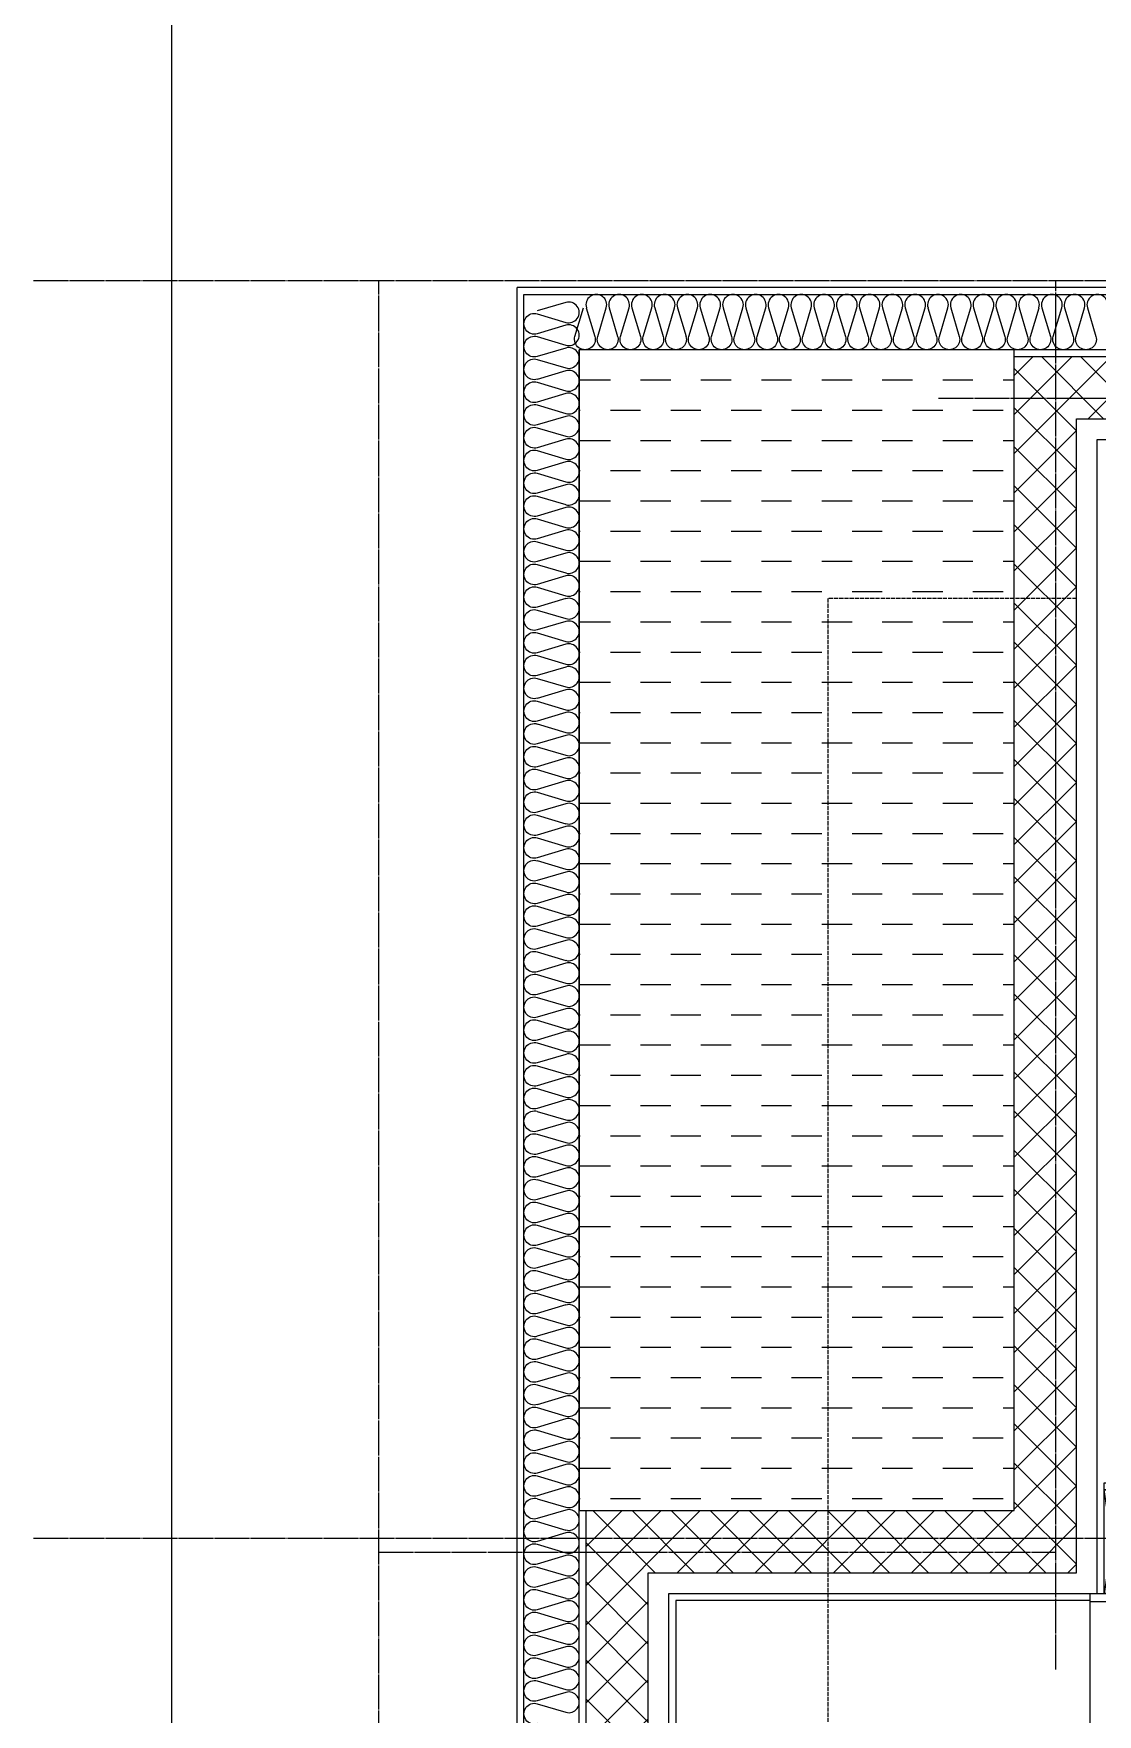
# Model space of a CAD drawing. Header units: millimetres. Extents: x 18456 to 179493, y -203649 to 469211.
# Drawn here: x 141495 to 143035, y -106260 to -103828 of the extents above; entities that cross this region are included whole.
import ezdxf

# ---------------------------------------------------------------- set-up
doc = ezdxf.new("R2010")
doc.units = ezdxf.units.MM
for name, pattern in [('X-평면도(기본형)$0$CEN', [52.5, 50, -1, 0.5, -1]), ('X-평면도(기본형)$0$CENN', [6.3, 4, -1, 0.3, -1]), ('X-평면도(기본형)$0$HID2', [7.5, 6, -1.5])]:
    doc.linetypes.add(name, pattern=pattern)
for name, color, linetype, true_color in [('X-평면도(기본형)$0$40HAT', 9, 'Continuous', 0x808080), ('X-평면도(기본형)$0$CEN', 1, 'X-평면도(기본형)$0$CEN', 0xff0000), ('X-평면도(기본형)$0$DOOR', 4, 'Continuous', 0x00ffff), ('X-평면도(기본형)$0$FIN', 9, 'Continuous', 0x808080), ('X-평면도(기본형)$0$FUR', 6, 'Continuous', 0xff00ff), ('X-평면도(기본형)$0$INS', 9, 'Continuous', 0x808080), ('X-평면도(기본형)$0$INSUL', 9, 'Continuous', 0x808080), ('X-평면도(기본형)$0$UIS', 7, 'X-평면도(기본형)$0$HID2', 0x000000), ('X-평면도(기본형)$0$W1', 2, 'Continuous', 0xffff00), ('X-평면도(기본형)$0$W2', 3, 'Continuous', 0x00ff00), ('X-평면도(기본형)$0$설비OPEN', 9, 'Continuous', 0x808080)]:
    doc.layers.add(name, color=color, linetype=linetype, true_color=true_color)

# ---------------------------------------------------------------- blocks, each defined once
blk = doc.blocks.new('X-평면도(기본형)$0$wd170750')
at = {"layer": 'X-평면도(기본형)$0$DOOR', "color": 1, "true_color": 0xff0000}
for p, q in [((23, 0), (0, 150)), ((23, 150), (0, 0)), ((727, 0), (750, 150)), ((727, 150), (750, 0))]:
    blk.add_line(p, q, dxfattribs=at)
at = {"layer": 'X-평면도(기본형)$0$DOOR', "color": 6, "true_color": 0xff00ff}
blk.add_lwpolyline([(30, 160), (70, 160), (70, 850), (30, 850)], close=True, dxfattribs=at)
at = {"layer": 'X-평면도(기본형)$0$DOOR'}
for points in [[(0, 150), (0, 160), (30, 160), (30, 105), (25, 105), (25, 150)], [(0, 0), (0, 150), (23, 150), (23, 0)], [(750, 150), (750, 160), (720, 160), (720, 105), (725, 105), (725, 150)], [(750, 0), (750, 150), (727, 150), (727, 0)], [(40, 120), (30, 120), (30, 100), (25, 100), (25, 0), (30, 0), (30, 10), (40, 10)], [(710, 120), (720, 120), (720, 100), (725, 100), (725, 0), (720, 0), (720, 10), (710, 10)], [(-20, 0), (40, 0), (40, -12), (-20, -12)], [(710, 0), (770, 0), (770, -12), (710, -12)]]:
    blk.add_lwpolyline(points, close=True, dxfattribs=at)
at = {"layer": 'X-평면도(기본형)$0$DOOR', "color": 8, "true_color": 0x808080}
blk.add_lwpolyline([(30, 160), (720, 160), (720, 120), (30, 120)], close=True, dxfattribs=at)
at = {"layer": 'X-평면도(기본형)$0$DOOR', "color": 1, "linetype": 'X-평면도(기본형)$0$CENN', "true_color": 0xff0000}
blk.add_arc((30, 160), 690, 0, 86.6766, dxfattribs=at)
blk = doc.blocks.new('U232 (X-평면도(기본형)$0$ins-l)')
at = {"layer": 'X-평면도(기본형)$0$INSUL', "color": 8, "true_color": 0x808080}
for p, q in [((5642.7, 24.2), (5627.3, 75.8)), ((5663.3, 75.8), (5647.9, 24.2)), ((5684, 24.2), (5668.5, 75.8)), ((5704.6, 75.8), (5689.1, 24.2)), ((5725.2, 24.2), (5709.7, 75.8)), ((5745.8, 75.8), (5730.3, 24.2)), ((5766.4, 24.2), (5750.9, 75.8)), ((5787, 75.8), (5771.5, 24.2)), ((5807.6, 24.2), (5792.2, 75.8)), ((5828.2, 75.8), (5812.8, 24.2)), ((5848.8, 24.2), (5833.4, 75.8)), ((5869.4, 75.8), (5854, 24.2)), ((5890.1, 24.2), (5874.6, 75.8)), ((5910.7, 75.8), (5895.2, 24.2)), ((5931.3, 24.2), (5915.8, 75.8)), ((5951.9, 75.8), (5936.4, 24.2)), ((5972.5, 24.2), (5957, 75.8)), ((5993.1, 75.8), (5977.6, 24.2)), ((6013.7, 24.2), (5998.3, 75.8)), ((6034.3, 75.8), (6018.9, 24.2)), ((6054.9, 24.2), (6039.5, 75.8)), ((6075.5, 75.8), (6060.1, 24.2)), ((6096.2, 24.2), (6080.7, 75.8)), ((6116.8, 75.8), (6101.3, 24.2)), ((6137.4, 24.2), (6121.9, 75.8)), ((6158, 75.8), (6142.5, 24.2)), ((6178.6, 24.2), (6163.1, 75.8)), ((6199.2, 75.8), (6183.7, 24.2)), ((6219.8, 24.2), (6204.4, 75.8)), ((6240.4, 75.8), (6225, 24.2)), ((6261, 24.2), (6245.6, 75.8)), ((6281.6, 75.8), (6266.2, 24.2)), ((6302.2, 24.2), (6286.8, 75.8)), ((6322.9, 75.8), (6307.4, 24.2)), ((6343.5, 24.2), (6328, 75.8)), ((6364.1, 75.8), (6348.6, 24.2)), ((6384.7, 24.2), (6369.2, 75.8)), ((6405.3, 75.8), (6389.8, 24.2)), ((6425.9, 24.2), (6410.5, 75.8)), ((6446.5, 75.8), (6431.1, 24.2)), ((6467.1, 24.2), (6451.7, 75.8)), ((6487.7, 75.8), (6472.3, 24.2)), ((6508.3, 24.2), (6492.9, 75.8)), ((6529, 75.8), (6513.5, 24.2)), ((6549.6, 24.2), (6534.1, 75.8)), ((6570.2, 75.8), (6554.7, 24.2))]:
    blk.add_line(p, q, dxfattribs=at)
at = {"layer": 'X-평면도(기본형)$0$INSUL', "color": 8, "true_color": 0x808080, "extrusion": (0, 0, -1)}
for centre in [(-5645.3, 81.2), (-5686.5, 81.2), (-5727.8, 81.2), (-5769, 81.2), (-5810.2, 81.2), (-5851.4, 81.2), (-5892.6, 81.2), (-5933.8, 81.2), (-5975.1, 81.2), (-6016.3, 81.2), (-6057.5, 81.2), (-6098.7, 81.2), (-6139.9, 81.2), (-6181.2, 81.2), (-6222.4, 81.2), (-6263.6, 81.2), (-6304.8, 81.2), (-6346, 81.2), (-6387.3, 81.2), (-6428.5, 81.2), (-6469.7, 81.2), (-6510.9, 81.2), (-6552.1, 81.2)]:
    blk.add_arc(centre, 18.8, 343.3008, 196.6992, dxfattribs=at)
at = {"layer": 'X-평면도(기본형)$0$INSUL', "color": 8, "true_color": 0x808080}
for centre in [(5624.7, 18.8), (5665.9, 18.8), (5707.1, 18.8), (5748.4, 18.8), (5789.6, 18.8), (5830.8, 18.8), (5872, 18.8), (5913.2, 18.8), (5954.5, 18.8), (5995.7, 18.8), (6036.9, 18.8), (6078.1, 18.8), (6119.3, 18.8), (6160.6, 18.8), (6201.8, 18.8), (6243, 18.8), (6284.2, 18.8), (6325.4, 18.8), (6366.7, 18.8), (6407.9, 18.8), (6449.1, 18.8), (6490.3, 18.8), (6531.5, 18.8)]:
    blk.add_arc(centre, 18.8, 163.3008, 16.6992, dxfattribs=at)
blk = doc.blocks.new('U233 (X-평면도(기본형)$0$ins-l)')
at = {"layer": 'X-평면도(기본형)$0$INSUL', "color": 8, "true_color": 0x808080}
for p, q in [((1850.5, 24.2), (1835.1, 75.8)), ((1871.1, 75.8), (1855.7, 24.2)), ((1891.7, 24.2), (1876.3, 75.8)), ((1912.4, 75.8), (1896.9, 24.2)), ((1933, 24.2), (1917.5, 75.8)), ((1953.6, 75.8), (1938.1, 24.2)), ((1974.2, 24.2), (1958.7, 75.8)), ((1994.8, 75.8), (1979.3, 24.2)), ((2015.4, 24.2), (1999.9, 75.8)), ((2036, 75.8), (2020.6, 24.2)), ((2056.6, 24.2), (2041.2, 75.8)), ((2077.2, 75.8), (2061.8, 24.2)), ((2097.8, 24.2), (2082.4, 75.8)), ((2118.5, 75.8), (2103, 24.2)), ((2139.1, 24.2), (2123.6, 75.8)), ((2159.7, 75.8), (2144.2, 24.2)), ((2180.3, 24.2), (2164.8, 75.8)), ((2200.9, 75.8), (2185.4, 24.2)), ((2221.5, 24.2), (2206, 75.8)), ((2242.1, 75.8), (2226.7, 24.2)), ((2262.7, 24.2), (2247.3, 75.8)), ((2283.3, 75.8), (2267.9, 24.2)), ((2303.9, 24.2), (2288.5, 75.8)), ((2324.6, 75.8), (2309.1, 24.2)), ((2345.2, 24.2), (2329.7, 75.8)), ((2365.8, 75.8), (2350.3, 24.2)), ((2386.4, 24.2), (2370.9, 75.8)), ((2407, 75.8), (2391.5, 24.2)), ((2427.6, 24.2), (2412.1, 75.8)), ((2448.2, 75.8), (2432.8, 24.2)), ((2468.8, 24.2), (2453.4, 75.8)), ((2489.4, 75.8), (2474, 24.2)), ((2510, 24.2), (2494.6, 75.8)), ((2530.7, 75.8), (2515.2, 24.2)), ((2551.3, 24.2), (2535.8, 75.8)), ((2571.9, 75.8), (2556.4, 24.2)), ((2592.5, 24.2), (2577, 75.8)), ((2613.1, 75.8), (2597.6, 24.2)), ((2633.7, 24.2), (2618.2, 75.8)), ((2654.3, 75.8), (2638.9, 24.2)), ((2674.9, 24.2), (2659.5, 75.8)), ((2695.5, 75.8), (2680.1, 24.2)), ((2716.1, 24.2), (2700.7, 75.8)), ((2736.7, 75.8), (2721.3, 24.2)), ((2757.4, 24.2), (2741.9, 75.8)), ((2778, 75.8), (2762.5, 24.2)), ((2798.6, 24.2), (2783.1, 75.8)), ((2819.2, 75.8), (2803.7, 24.2)), ((2839.8, 24.2), (2824.3, 75.8)), ((2860.4, 75.8), (2845, 24.2)), ((2881, 24.2), (2865.6, 75.8)), ((2901.6, 75.8), (2886.2, 24.2)), ((2922.2, 24.2), (2906.8, 75.8)), ((2942.8, 75.8), (2927.4, 24.2)), ((2963.5, 24.2), (2948, 75.8)), ((2984.1, 75.8), (2968.6, 24.2)), ((3004.7, 24.2), (2989.2, 75.8)), ((3025.3, 75.8), (3009.8, 24.2)), ((3045.9, 24.2), (3030.4, 75.8)), ((3066.5, 75.8), (3051, 24.2)), ((3087.1, 24.2), (3071.7, 75.8)), ((3107.7, 75.8), (3092.3, 24.2)), ((3128.3, 24.2), (3112.9, 75.8)), ((3148.9, 75.8), (3133.5, 24.2)), ((3169.6, 24.2), (3154.1, 75.8)), ((3190.2, 75.8), (3174.7, 24.2)), ((3210.8, 24.2), (3195.3, 75.8)), ((3231.4, 75.8), (3215.9, 24.2)), ((3252, 24.2), (3236.5, 75.8)), ((3272.6, 75.8), (3257.1, 24.2)), ((3293.2, 24.2), (3277.8, 75.8)), ((3313.8, 75.8), (3298.4, 24.2)), ((3334.4, 24.2), (3319, 75.8)), ((3355, 75.8), (3339.6, 24.2)), ((3375.7, 24.2), (3360.2, 75.8)), ((3396.3, 75.8), (3380.8, 24.2)), ((3416.9, 24.2), (3401.4, 75.8)), ((3437.5, 75.8), (3422, 24.2)), ((3458.1, 24.2), (3442.6, 75.8)), ((3478.7, 75.8), (3463.2, 24.2)), ((3499.3, 24.2), (3483.9, 75.8)), ((3519.9, 75.8), (3504.5, 24.2)), ((3540.5, 24.2), (3525.1, 75.8)), ((3561.1, 75.8), (3545.7, 24.2)), ((3581.8, 24.2), (3566.3, 75.8)), ((3602.4, 75.8), (3586.9, 24.2)), ((3623, 24.2), (3607.5, 75.8)), ((3643.6, 75.8), (3628.1, 24.2)), ((3664.2, 24.2), (3648.7, 75.8)), ((3684.8, 75.8), (3669.3, 24.2)), ((3705.4, 24.2), (3690, 75.8)), ((3726, 75.8), (3710.6, 24.2)), ((3746.6, 24.2), (3731.2, 75.8)), ((3767.2, 75.8), (3751.8, 24.2)), ((3787.9, 24.2), (3772.4, 75.8)), ((3808.5, 75.8), (3793, 24.2)), ((3829.1, 24.2), (3813.6, 75.8)), ((3849.7, 75.8), (3834.2, 24.2)), ((3870.3, 24.2), (3854.8, 75.8)), ((3890.9, 75.8), (3875.4, 24.2)), ((3911.5, 24.2), (3896.1, 75.8)), ((3932.1, 75.8), (3916.7, 24.2)), ((3952.7, 24.2), (3937.3, 75.8)), ((3973.3, 75.8), (3957.9, 24.2)), ((3993.9, 24.2), (3978.5, 75.8)), ((4014.6, 75.8), (3999.1, 24.2)), ((4035.2, 24.2), (4019.7, 75.8)), ((4055.8, 75.8), (4040.3, 24.2)), ((4076.4, 24.2), (4060.9, 75.8)), ((4097, 75.8), (4081.5, 24.2)), ((4117.6, 24.2), (4102.2, 75.8)), ((4138.2, 75.8), (4122.8, 24.2)), ((4158.8, 24.2), (4143.4, 75.8)), ((4179.4, 75.8), (4164, 24.2)), ((4200, 24.2), (4184.6, 75.8)), ((4220.7, 75.8), (4205.2, 24.2)), ((4241.3, 24.2), (4225.8, 75.8)), ((4261.9, 75.8), (4246.4, 24.2)), ((4282.5, 24.2), (4267, 75.8)), ((4303.1, 75.8), (4287.6, 24.2)), ((4323.7, 24.2), (4308.2, 75.8)), ((4344.3, 75.8), (4328.9, 24.2)), ((4364.9, 24.2), (4349.5, 75.8)), ((4385.5, 75.8), (4370.1, 24.2))]:
    blk.add_line(p, q, dxfattribs=at)
at = {"layer": 'X-평면도(기본형)$0$INSUL', "color": 8, "true_color": 0x808080, "extrusion": (0, 0, -1)}
for centre in [(-1853.1, 81.2), (-1894.3, 81.2), (-1935.5, 81.2), (-1976.8, 81.2), (-2018, 81.2), (-2059.2, 81.2), (-2100.4, 81.2), (-2141.6, 81.2), (-2182.9, 81.2), (-2224.1, 81.2), (-2265.3, 81.2), (-2306.5, 81.2), (-2347.7, 81.2), (-2389, 81.2), (-2430.2, 81.2), (-2471.4, 81.2), (-2512.6, 81.2), (-2553.8, 81.2), (-2595.1, 81.2), (-2636.3, 81.2), (-2677.5, 81.2), (-2718.7, 81.2), (-2759.9, 81.2), (-2801.2, 81.2), (-2842.4, 81.2), (-2883.6, 81.2), (-2924.8, 81.2), (-2966, 81.2), (-3007.3, 81.2), (-3048.5, 81.2), (-3089.7, 81.2), (-3130.9, 81.2), (-3172.1, 81.2), (-3213.4, 81.2), (-3254.6, 81.2), (-3295.8, 81.2), (-3337, 81.2), (-3378.2, 81.2), (-3419.4, 81.2), (-3460.7, 81.2), (-3501.9, 81.2), (-3543.1, 81.2), (-3584.3, 81.2), (-3625.5, 81.2), (-3666.8, 81.2), (-3708, 81.2), (-3749.2, 81.2), (-3790.4, 81.2), (-3831.6, 81.2), (-3872.9, 81.2), (-3914.1, 81.2), (-3955.3, 81.2), (-3996.5, 81.2), (-4037.7, 81.2), (-4079, 81.2), (-4120.2, 81.2), (-4161.4, 81.2), (-4202.6, 81.2), (-4243.8, 81.2), (-4285.1, 81.2), (-4326.3, 81.2), (-4367.5, 81.2)]:
    blk.add_arc(centre, 18.8, 343.3008, 196.6992, dxfattribs=at)
at = {"layer": 'X-평면도(기본형)$0$INSUL', "color": 8, "true_color": 0x808080}
for centre in [(1832.5, 18.8), (1873.7, 18.8), (1914.9, 18.8), (1956.2, 18.8), (1997.4, 18.8), (2038.6, 18.8), (2079.8, 18.8), (2121, 18.8), (2162.2, 18.8), (2203.5, 18.8), (2244.7, 18.8), (2285.9, 18.8), (2327.1, 18.8), (2368.3, 18.8), (2409.6, 18.8), (2450.8, 18.8), (2492, 18.8), (2533.2, 18.8), (2574.4, 18.8), (2615.7, 18.8), (2656.9, 18.8), (2698.1, 18.8), (2739.3, 18.8), (2780.5, 18.8), (2821.8, 18.8), (2863, 18.8), (2904.2, 18.8), (2945.4, 18.8), (2986.6, 18.8), (3027.9, 18.8), (3069.1, 18.8), (3110.3, 18.8), (3151.5, 18.8), (3192.7, 18.8), (3234, 18.8), (3275.2, 18.8), (3316.4, 18.8), (3357.6, 18.8), (3398.8, 18.8), (3440.1, 18.8), (3481.3, 18.8), (3522.5, 18.8), (3563.7, 18.8), (3604.9, 18.8), (3646.2, 18.8), (3687.4, 18.8), (3728.6, 18.8), (3769.8, 18.8), (3811, 18.8), (3852.3, 18.8), (3893.5, 18.8), (3934.7, 18.8), (3975.9, 18.8), (4017.1, 18.8), (4058.4, 18.8), (4099.6, 18.8), (4140.8, 18.8), (4182, 18.8), (4223.2, 18.8), (4264.5, 18.8), (4305.7, 18.8), (4346.9, 18.8)]:
    blk.add_arc(centre, 18.8, 163.3008, 16.6992, dxfattribs=at)

msp = doc.modelspace()

# ---------------------------------------------------------------- hatches: boundary and pattern name
at = {"layer": 'X-평면도(기본형)$0$40HAT'}
h = msp.add_hatch(dxfattribs=at)
h.set_pattern_fill('H3', color=256, scale=40, style=0, pattern_type=2)
h.set_pattern_definition([(315, (-516301.965, -267489.793), (28.2842712, 28.2842712), []), (45, (-516301.965, -267489.793), (-28.2842712, 28.2842712), [])])
h.paths.add_polyline_path([(142914.6, -104295.5), (144944.6, -104295.5), (144944.6, -104385.5), (143004.6, -104385.5), (143004.6, -106055.5), (142384.6, -106055.5), (142384.6, -107235.5), (143954.6, -107235.5), (143954.6, -107345.5), (142294.6, -107345.5), (142294.6, -105965.5), (142914.6, -105965.5), (142914.6, -104295.5)], flags=0)
at = {"layer": 'X-평면도(기본형)$0$설비OPEN'}
h = msp.add_hatch(dxfattribs=at)
h.set_pattern_fill('DASH', color=256, scale=350, style=0, pattern_type=2)
h.set_pattern_definition([(0, (-247920.353, -252160.52), (43.75, 43.75), [43.75, -43.75])])
h.paths.add_polyline_path([(142914.6, -105965.5), (142914.6, -104285.5), (142284.6, -104285.5), (142284.6, -105965.5)], flags=0)

# ---------------------------------------------------------------- linework, layer by layer
at = {"layer": 'X-평면도(기본형)$0$CEN'}
for p, q in [((141494.6, -104185.5), (151504.6, -104185.5)), ((141994.6, -110505.5), (141994.6, -104185.5)), ((142974.6, -106195.5), (142974.6, -104185.5)), ((142804.6, -104355.5), (145054.6, -104355.5)), ((142974.6, -104355.5), (145054.6, -104355.5)), ((141494.6, -106005.5), (145054.6, -106005.5)), ((141994.6, -106025.5), (142974.6, -106025.5))]:
    msp.add_line(p, q, dxfattribs=at)
at = {"layer": 'X-평면도(기본형)$0$FIN'}
for p, q in [((143034.6, -104415.5), (144914.6, -104415.5)), ((143034.6, -106085.5), (143034.6, -104415.5)), ((142414.6, -107205.5), (142414.6, -106085.5)), ((142414.6, -106085.5), (143034.6, -106085.5))]:
    msp.add_line(p, q, dxfattribs=at)
at = {"layer": 'X-평면도(기본형)$0$FUR'}
msp.add_lwpolyline([(142424.6, -106095.5), (142424.6, -107195.5), (143024.6, -107195.5), (143024.6, -106095.5)], close=True, dxfattribs=at)
at = {"layer": 'X-평면도(기본형)$0$INS'}
for p, q in [((142204.6, -104205.5), (147649.6, -104205.5)), ((142204.6, -107725.5), (142204.6, -104205.5)), ((147534.6, -104285.5), (142284.6, -104285.5)), ((142284.6, -107805.5), (142284.6, -104285.5))]:
    msp.add_line(p, q, dxfattribs=at)
at = {"layer": 'X-평면도(기본형)$0$UIS'}
msp.add_lwpolyline([(143004.6, -104645.5), (142644.6, -104645.5), (142644.6, -110145.5)], dxfattribs=at)
at = {"layer": 'X-평면도(기본형)$0$W1'}
for p, q in [((141694.6, -104185.5), (141694.6, -103695.5)), ((141694.6, -107825.5), (141694.6, -104185.5)), ((148959.6, -104195.5), (142194.6, -104195.5)), ((142194.6, -107715.5), (142194.6, -104195.5))]:
    msp.add_line(p, q, dxfattribs=at)
at = {"layer": 'X-평면도(기본형)$0$W2'}
for p, q in [((142914.6, -104295.5), (144944.6, -104295.5)), ((142914.6, -105965.5), (142914.6, -104295.5)), ((143004.6, -104385.5), (144944.6, -104385.5)), ((143004.6, -106055.5), (143004.6, -104385.5)), ((142294.6, -107345.5), (142294.6, -105965.5)), ((142294.6, -105965.5), (142914.6, -105965.5)), ((142384.6, -107235.5), (142384.6, -106055.5)), ((142384.6, -106055.5), (143004.6, -106055.5))]:
    msp.add_line(p, q, dxfattribs=at)
at = {"layer": 'X-평면도(기본형)$0$설비OPEN'}
msp.add_lwpolyline([(142914.6, -105965.5), (142914.6, -104285.5), (142284.6, -104285.5), (142284.6, -105965.5)], close=True, dxfattribs=at)

# ---------------------------------------------------------------- block references
msp.add_blockref('X-평면도(기본형)$0$wd170750', (143044.6, -106085.5))
at = {"layer": 'X-평면도(기본형)$0$INSUL', "yscale": 0.7999999999999998}
for name, p, xscale, zscale, rotation in [('U232 (X-평면도(기본형)$0$ins-l)', (147534.6, -104205.5), 0.7999999999999998, 0.7999999999999998, 180), ('U233 (X-평면도(기본형)$0$ins-l)', (142204.6, -107725.5), -0.7999999999999998, 0.7999999999999996, 270)]:
    msp.add_blockref(name, p, dxfattribs=dict(at, xscale=xscale, zscale=zscale, rotation=rotation))

doc.saveas('drawing.dxf')
